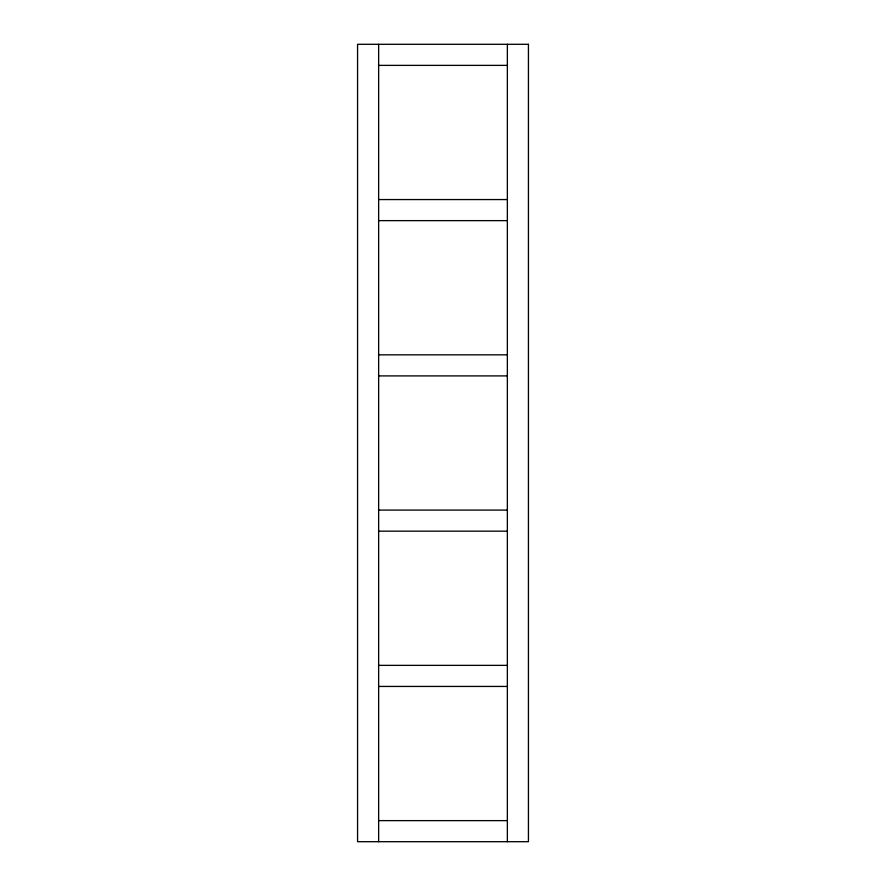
<?xml version="1.0" encoding="UTF-8"?>
<svg xmlns="http://www.w3.org/2000/svg" width="886" height="886" viewBox="0 0 886 886"><rect width="100%" height="100%" fill="white"/><g stroke="black" fill="none" stroke-linecap="round" stroke-linejoin="round"><path stroke-width="1.33" d="M378.643 65.376L507.357 65.376M378.643 199.56L507.357 199.56M378.643 220.636L507.357 220.636M378.643 354.832L507.357 354.832M378.643 375.908L507.357 375.908M378.643 510.092L507.357 510.092M378.643 531.168L507.357 531.168M378.643 665.364L507.357 665.364M378.643 686.44L507.357 686.44M378.643 820.624L507.357 820.624M507.357 44.3L507.357 841.7M378.643 44.3L378.643 841.7M528.433 44.3L357.567 44.3L357.567 841.7L528.433 841.7L528.433 44.3"/></g></svg>
